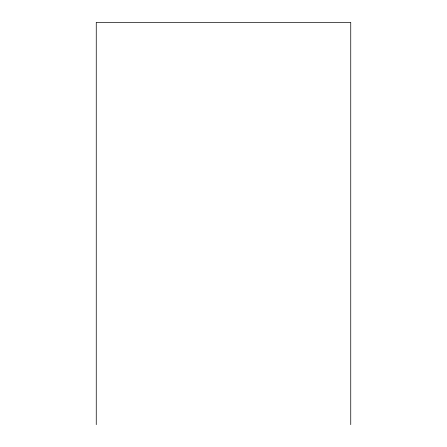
<?xml version="1.0" encoding="UTF-8"?>
<svg xmlns="http://www.w3.org/2000/svg" width="447" height="447" viewBox="0 0 447 447"><rect width="100%" height="100%" fill="white"/><g stroke="black" fill="none" stroke-linecap="round" stroke-linejoin="round"><path stroke-width="0.67" d="M350.744 424.65L350.744 22.35L96.256 22.35L96.256 424.65"/></g></svg>
